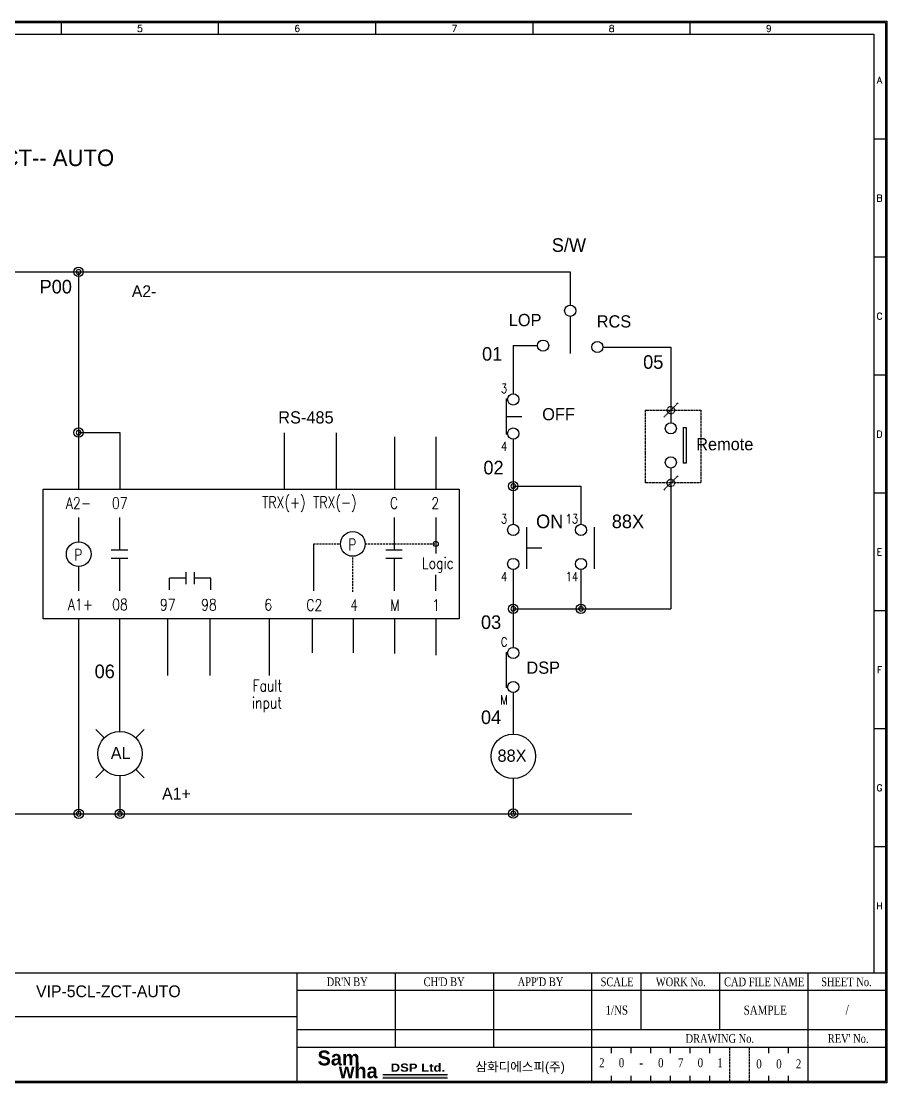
# Model space of a CAD drawing. Header units: millimetres. Extents: x 77 to 917, y 105 to 1108.
# Drawn here: x 677 to 897.3, y 105.1 to 375.1 of the extents above; entities that cross this region are included whole.
import ezdxf
from ezdxf.enums import TextEntityAlignment as Align

# ---------------------------------------------------------------- set-up
doc = ezdxf.new("R2010")
doc.units = ezdxf.units.MM
doc.linetypes.add('DASHED', pattern=[0.75, 0.5, -0.25])
doc.linetypes.add('HIDDEN', pattern=[0.375, 0.25, -0.125])
for name, color, linetype in [('20', 2, 'Continuous'), ('30', 3, 'Continuous'), ('4', 133, 'Continuous'), ('40', 4, 'Continuous'), ('70', 7, 'Continuous'), ('ASHADE', 7, 'Continuous')]:
    doc.layers.add(name, color=color, linetype=linetype)
doc.styles.add('ghs', font='NGULIM.TTF')
doc.styles.add('SD', font='ROMAND.shx', dxfattribs={"width": 0.8})
doc.styles.add('SIMPLEX', font='SIMPLEX')
doc.styles.add('SS', font='batang.ttc', dxfattribs={"width": 0.8})
doc.styles.get("Standard").update_dxf_attribs({"font": 'BareunDotumPro1.ttf'})

# ---------------------------------------------------------------- blocks, each defined once
blk = doc.blocks.new('makedsp')
at = {"layer": 'ASHADE'}
blk.add_hatch(color=5, dxfattribs=at).paths.add_polyline_path([(624.13, 175.72), (624.13, 176.66), (640.57, 176.66), (640.57, 175.72)])
at = {"layer": 'ASHADE', "color": 5}
for p, q in [((624.13, 176.66), (640.57, 176.66)), ((640.57, 175.72), (624.13, 175.72))]:
    blk.add_line(p, q, dxfattribs=at)
at = {"layer": 'ASHADE', "color": 20, "insert": (607.55, 182.79), "char_height": 3.7908, "width": 13.6224, "attachment_point": 1}
blk.add_mtext('{\\fPump Demi Bold LET|b0|i0|c0|p2;Sam}', dxfattribs=at)
at = {"layer": 'ASHADE', "color": 5, "insert": (612.98, 179.54), "char_height": 3.7908, "width": 13.6224, "attachment_point": 1}
blk.add_mtext('{\\fPump Demi Bold LET|b0|i0|c0|p2;wha}', dxfattribs=at)
at = {"layer": 'ASHADE', "insert": (626.15, 179.48), "char_height": 2.0792, "width": 16.1395, "attachment_point": 1}
blk.add_mtext('{\\fArial Black|b0|i0|c0|p34;DSP Ltd.}', dxfattribs=at)

msp = doc.modelspace()

# ---------------------------------------------------------------- linework, layer by layer
for p, q in [((816.726, 300.066), (816.726, 290.59)), ((842.328, 292.275), (842.328, 273.006)), ((845.496, 271.807), (846.236, 271.807)), ((846.236, 271.807), (846.236, 262.696)), ((846.236, 262.696), (845.496, 262.696)), ((842.328, 261.497), (842.328, 225.711)), ((682.67, 256.103), (788.477, 256.103)), ((682.67, 223.108), (682.67, 256.103)), ((788.477, 256.103), (788.477, 223.108)), ((691.67, 242.746), (691.67, 248.943)), ((702.17, 240.62), (702.17, 248.943)), ((772.004, 240.62), (772.004, 248.943)), ((782.504, 248.943), (782.504, 239.8)), ((704.16, 240.62), (699.96, 240.62)), ((773.994, 240.62), (769.794, 240.62)), ((704.16, 238.52), (699.96, 238.52)), ((702.17, 230.268), (702.17, 238.52)), ((773.994, 238.52), (769.794, 238.52)), ((772.004, 230.268), (772.004, 238.52)), ((691.67, 230.268), (691.67, 236.459)), ((719.011, 231.935), (719.011, 235.009)), ((721.111, 231.935), (721.111, 235.009)), ((714.811, 230.492), (714.811, 233.455)), ((719.011, 233.455), (714.811, 233.455)), ((725.311, 233.455), (721.111, 233.455)), ((725.311, 230.492), (725.311, 233.455)), ((772.004, 230.268), (772.004, 234.357)), ((782.504, 230.268), (782.504, 234.357)), ((788.477, 223.108), (682.67, 223.108)), ((698.174, 192.832), (696.009, 194.997)), ((706.166, 192.832), (708.331, 194.997)), ((698.174, 184.84), (696.009, 182.676)), ((706.166, 184.84), (708.331, 182.676))]:
    msp.add_line(p, q)
at = {"linetype": 'HIDDEN'}
for p, q in [((844.161, 278.059), (840.495, 274.392)), ((844.161, 259.53), (840.495, 255.864))]:
    msp.add_line(p, q, dxfattribs=at)
at = {"color": 1, "linetype": 'DASHED'}
for p, q in [((751.457, 242.191), (758.261, 242.191)), ((764.548, 242.191), (782.504, 242.191))]:
    msp.add_line(p, q, dxfattribs=at)
at = {"color": 1}
msp.add_line((751.457, 230.268), (751.457, 242.191), dxfattribs=at)
at = {"linetype": 'DASHED'}
msp.add_line((761.404, 230.005), (761.404, 239.047), dxfattribs=at)
at = {"color": 2, "linetype": 'HIDDEN'}
msp.add_lwpolyline([(835.847, 276.225), (849.999, 276.225), (849.999, 257.697), (835.847, 257.697)], close=True, dxfattribs=at)
at = {"linetype": 'HIDDEN'}
for centre in [(842.328, 276.225), (842.328, 257.697)]:
    msp.add_circle(centre, 0.95, dxfattribs=at)
at = {"color": 1}
msp.add_circle((761.404, 242.191), 3.144, dxfattribs=at)
for centre, radius in [((691.67, 239.603), 3.144), ((782.504, 242.191), 0.651)]:
    msp.add_circle(centre, radius)
at = {"layer": '20', "color": 7}
for p, q in [((520.567, 371.84), (893.967, 371.84)), ((893.967, 371.84), (893.967, 133.14))]:
    msp.add_line(p, q, dxfattribs=at)
at = {"layer": '30', "color": 7}
for p, q in [((687.267, 371.84), (687.267, 375.14)), ((727.267, 371.84), (727.267, 375.14)), ((767.267, 371.84), (767.267, 375.14)), ((807.267, 371.84), (807.267, 375.14)), ((847.267, 371.84), (847.267, 375.14)), ((897.267, 345.14), (893.967, 345.14)), ((897.267, 315.14), (893.967, 315.14)), ((897.267, 285.14), (893.967, 285.14)), ((897.267, 255.14), (893.967, 255.14)), ((897.267, 225.14), (893.967, 225.14)), ((897.267, 195.14), (893.967, 195.14)), ((897.267, 165.14), (893.967, 165.14))]:
    msp.add_line(p, q, dxfattribs=at)
at = {"layer": '4', "color": 0}
for p, q in [((802.226, 292.637), (808.404, 292.637)), ((825.067, 292.275), (842.328, 292.275)), ((691.648, 270.515), (702.148, 270.515)), ((802.226, 256.912), (819.466, 256.912)), ((802.226, 225.711), (842.328, 225.711)), ((670.97, 173.565), (832.445, 173.565))]:
    msp.add_line(p, q, dxfattribs=at)
for centre in [(691.648, 311.387), (691.648, 270.515), (802.226, 256.912), (802.226, 225.711), (819.466, 225.711), (691.67, 173.565), (702.157, 173.565), (802.226, 173.619)]:
    msp.add_circle(centre, 1.2, dxfattribs=at)
at = {"layer": '40', "color": 7}
for p, q in [((747.267, 105.14), (747.267, 133.14)), ((772.267, 114.14), (772.267, 133.14)), ((797.267, 114.14), (797.267, 133.14)), ((822.267, 105.14), (822.267, 133.14)), ((834.767, 118.64), (834.767, 133.14)), ((854.767, 118.64), (854.767, 133.14)), ((877.267, 118.64), (877.267, 133.14)), ((897.267, 128.64), (747.267, 128.64)), ((747.267, 121.94), (657.267, 121.94)), ((897.067, 118.64), (747.267, 118.64)), ((877.267, 105.14), (877.267, 118.64)), ((897.067, 114.14), (747.267, 114.14)), ((827.267, 112.64), (827.267, 114.14)), ((832.267, 112.64), (832.267, 114.14)), ((837.267, 112.64), (837.267, 114.14)), ((842.267, 112.64), (842.267, 114.14)), ((847.267, 112.64), (847.267, 114.14)), ((852.282, 112.64), (852.282, 114.14)), ((867.267, 112.64), (867.267, 114.14)), ((872.267, 112.64), (872.267, 114.14)), ((827.267, 105.44), (827.267, 106.94)), ((832.267, 105.44), (832.267, 106.94)), ((837.267, 105.44), (837.267, 106.94)), ((842.267, 105.44), (842.267, 106.94)), ((847.267, 105.44), (847.267, 106.94)), ((852.282, 105.44), (852.282, 106.94)), ((867.267, 105.44), (867.267, 106.94)), ((872.267, 105.44), (872.267, 106.94))]:
    msp.add_line(p, q, dxfattribs=at)
at = {"layer": '40', "color": 7, "linetype": 'HIDDEN'}
for p, q in [((857.335, 105.44), (857.335, 114.14)), ((862.335, 105.44), (862.335, 114.14))]:
    msp.add_line(p, q, dxfattribs=at)
at = {"layer": '70', "color": 7}
for p, q in [((517.267, 375.14), (897.267, 375.14)), ((517.567, 374.84), (896.967, 374.84)), ((896.967, 374.84), (896.967, 105.44)), ((897.267, 375.14), (897.267, 105.14)), ((517.267, 133.14), (897.267, 133.14)), ((896.967, 105.44), (517.567, 105.44)), ((897.267, 105.14), (517.267, 105.14))]:
    msp.add_line(p, q, dxfattribs=at)
at = {"layer": 'ASHADE', "ltscale": 2}
for p, q in [((654.958, 311.387), (816.726, 311.387)), ((691.648, 311.387), (691.648, 256.103)), ((816.726, 311.387), (816.726, 302.911)), ((802.226, 292.637), (802.226, 280.355)), ((800.462, 279.157), (800.462, 270.045)), ((800.462, 274.601), (804.385, 274.601)), ((702.148, 270.515), (702.148, 256.103)), ((743.968, 270.467), (743.968, 256.103)), ((757.157, 270.467), (757.157, 256.103)), ((845.496, 271.807), (845.496, 262.696)), ((846.236, 271.807), (846.236, 262.696)), ((772.004, 269.472), (772.004, 256.103)), ((782.504, 269.472), (782.504, 256.103)), ((802.226, 268.846), (802.226, 247.194)), ((819.466, 256.912), (819.466, 247.194)), ((805.58, 246.454), (805.58, 235.891)), ((822.82, 246.454), (822.82, 235.891)), ((805.58, 241.173), (809.502, 241.173)), ((802.226, 235.685), (802.226, 218.642)), ((802.226, 235.329), (802.226, 215.888)), ((819.466, 235.685), (819.466, 225.711)), ((819.466, 235.329), (819.466, 225.711)), ((691.67, 173.565), (691.67, 223.108)), ((702.17, 194.488), (702.17, 223.108)), ((714.379, 208.696), (714.379, 223.108)), ((725.092, 208.763), (725.092, 223.108)), ((740.188, 208.763), (740.188, 223.108)), ((751.143, 214.482), (751.143, 223.108)), ((761.579, 214.482), (761.579, 223.108)), ((772.016, 223.108), (772.016, 214.294)), ((782.516, 223.108), (782.516, 220.348)), ((782.516, 223.037), (782.516, 213.91)), ((800.462, 214.689), (800.462, 205.577)), ((802.226, 204.53), (802.226, 193.827)), ((702.157, 183.185), (702.157, 173.565)), ((802.226, 182.525), (802.226, 173.619))]:
    msp.add_line(p, q, dxfattribs=at)
for centre, radius in [((816.726, 301.489), 1.422), ((809.826, 292.637), 1.422), ((823.645, 292.275), 1.422), ((802.226, 278.933), 1.422), ((842.328, 271.584), 1.422), ((802.226, 270.269), 1.422), ((842.328, 262.919), 1.422), ((802.226, 245.771), 1.422), ((819.466, 245.771), 1.422), ((802.226, 237.107), 1.422), ((819.466, 237.107), 1.422), ((802.226, 214.465), 1.422), ((802.226, 205.801), 1.422), ((702.17, 188.836), 5.651), ((802.24, 188.176), 5.651)]:
    msp.add_circle(centre, radius, dxfattribs=at)
for centre, start, end in [((691.648, 311.387), 0, 180), ((691.648, 311.387), 180, 0), ((691.648, 270.515), 0, 180), ((691.648, 270.515), 180, 0), ((802.226, 256.912), 0, 180), ((802.226, 256.912), 180, 0), ((802.226, 225.711), 0, 180), ((802.226, 225.711), 180, 0), ((819.466, 225.711), 0, 180), ((819.466, 225.711), 180, 0), ((691.67, 173.565), 0, 180), ((691.67, 173.565), 180, 0), ((702.157, 173.565), 0, 180), ((702.157, 173.565), 180, 0), ((802.226, 173.619), 0, 180), ((802.226, 173.619), 180, 0)]:
    msp.add_arc(centre, 0.593, start, end, dxfattribs=at)

# ---------------------------------------------------------------- block references
at = {"linetype": 'HIDDEN'}
msp.add_blockref('makedsp', (144.895, -69.446), dxfattribs=at)

# ---------------------------------------------------------------- texts
at = {"color": 7, "linetype": 'Continuous', "style": 'SD', "width": 0.8}
for s, height, p in [('3', 2.322, (799.91, 281.736)), ('4', 2.322, (799.91, 267.013)), ('A2-', 2.903, (691.603, 252.563)), ('07', 2.903, (702.103, 252.563)), ('TRX(+)', 2.903, (743.869, 252.563)), ('TRX(-)', 2.903, (756.845, 252.563)), ('C', 2.903, (771.905, 252.563)), ('2', 2.903, (782.405, 252.563)), ('3', 2.322, (799.91, 248.575)), ('13', 2.3224, (817.15, 248.575)), ('P', 2.903, (761.304, 242.004)), ('P', 2.903, (691.57, 239.416)), ('Logic', 2.903, (783.056, 236.897)), ('4', 2.322, (799.91, 233.851)), ('14', 2.3224, (817.15, 233.851)), ('A1+', 2.903, (692.117, 226.786)), ('08', 2.903, (702.173, 226.786)), ('97', 2.903, (714.312, 226.728)), ('98', 2.903, (724.812, 226.728)), ('6', 2.903, (739.908, 226.728)), ('C2', 2.903, (751.612, 226.643)), ('4', 2.903, (761.734, 226.643)), ('M', 2.903, (772.127, 226.643)), ('1', 2.903, (782.627, 226.643)), ('C', 2.322, (799.91, 217.268)), ('M', 2.322, (799.91, 202.545))]:
    msp.add_text(s, height=height, dxfattribs=at).set_placement(p, align=Align.MIDDLE)
at = {"color": 1, "linetype": 'Continuous', "style": 'SD', "width": 0.8}
for s, p in [('Fault', (739.665, 206.148)), ('input', (739.578, 201.377))]:
    msp.add_text(s, height=2.903, dxfattribs=at).set_placement(p, align=Align.MIDDLE)
at = {"layer": '30', "color": 7, "style": 'SIMPLEX'}
for s, p in [('5', (707.267, 373.294)), ('6', (747.267, 373.294)), ('7', (787.267, 373.294)), ('8', (827.267, 373.294)), ('9', (867.267, 373.294)), ('A', (895.417, 360.14)), ('B', (895.417, 330.14)), ('C', (895.417, 300.14)), ('D', (895.417, 270.14)), ('E', (895.417, 240.14)), ('F', (895.417, 210.14)), ('G', (895.417, 180.14)), ('H', (895.417, 150.14))]:
    msp.add_text(s, height=1.7, dxfattribs=at).set_placement(p, align=Align.MIDDLE)
at = {"layer": '40', "color": 7, "style": 'SS', "width": 0.8}
for s, height, p in [("DR'N BY", 2.2, (759.991, 129.724)), ("CH'D BY", 2.2, (784.647, 129.724)), ("APP'D BY", 2.2, (809.171, 129.724)), ('SCALE', 2.2, (828.661, 129.71)), ('WORK No.', 2.2, (844.857, 129.71)), ('CAD FILE NAME', 2.2, (866.059, 129.71)), ('SHEET No.', 2.2, (886.997, 129.71)), ('1/NS', 2.3, (828.559, 122.468)), ('SAMPLE', 2.3, (866.351, 122.468)), ('/', 2.5, (887.194, 122.468)), ('DRAWING No.', 2.2, (854.794, 115.304)), ("REV' No.", 2.2, (887.439, 115.304)), ('2', 2.3, (824.775, 109.09)), ('0', 2.3, (829.775, 109.09)), ('0', 2.3, (839.775, 109.09)), ('7', 2.3, (844.843, 109.09)), ('0', 2.3, (849.843, 109.09)), ('1', 2.3, (854.843, 109.09)), ('0', 2.3, (864.76, 108.79)), ('0', 2.3, (869.828, 108.79)), ('2', 2.3, (874.828, 108.79)), ('-', 2.3, (834.775, 109.09))]:
    msp.add_text(s, height=height, dxfattribs=at).set_placement(p, align=Align.CENTER)
at = {"layer": 'ASHADE', "ltscale": 2, "style": 'ghs'}
for s, height, p in [('DSP-VIP-5CL-ZCT-- AUTO', 4.2, (632.361, 338.3)), ('S/W ', 3.4566, (812.027, 316.485)), ('A2-', 3, (705.181, 304.967)), ('LOP', 3.1067, (801.098, 297.584)), ('RCS', 3.1067, (823.474, 297.242)), ('RS-485', 3.1067, (742.445, 272.828)), ('OFF', 3.1067, (809.595, 273.642)), ('Remote', 3.1067, (848.778, 266.017)), ('ON', 3.4566, (808.036, 246.197)), ('88X', 3.4566, (827.3, 246.197)), ('DSP', 3.1067, (805.587, 209.174)), ('AL', 3.1067, (699.821, 187.45)), ('88X', 3.1067, (798.224, 186.79)), ('A1+', 3, (712.91, 177.186)), ('VIP-5CL-ZCT-AUTO', 3, (680.831, 126.911)), ('삼화디에스피(주)', 2.352, (792.605, 108.05))]:
    msp.add_text(s, height=height, dxfattribs=at).set_placement(p)
at = {"layer": 'ASHADE', "color": 3, "ltscale": 2, "style": 'ghs'}
for s, p in [('P00', (681.722, 305.892)), ('01', (794.298, 288.805)), ('05', (835.282, 286.731)), ('02', (794.646, 259.876)), ('03', (794.02, 220.557)), ('06', (695.721, 208.051)), ('04', (794.02, 196.378))]:
    msp.add_text(s, height=3.4566, dxfattribs=at).set_placement(p)

doc.saveas('drawing.dxf')
